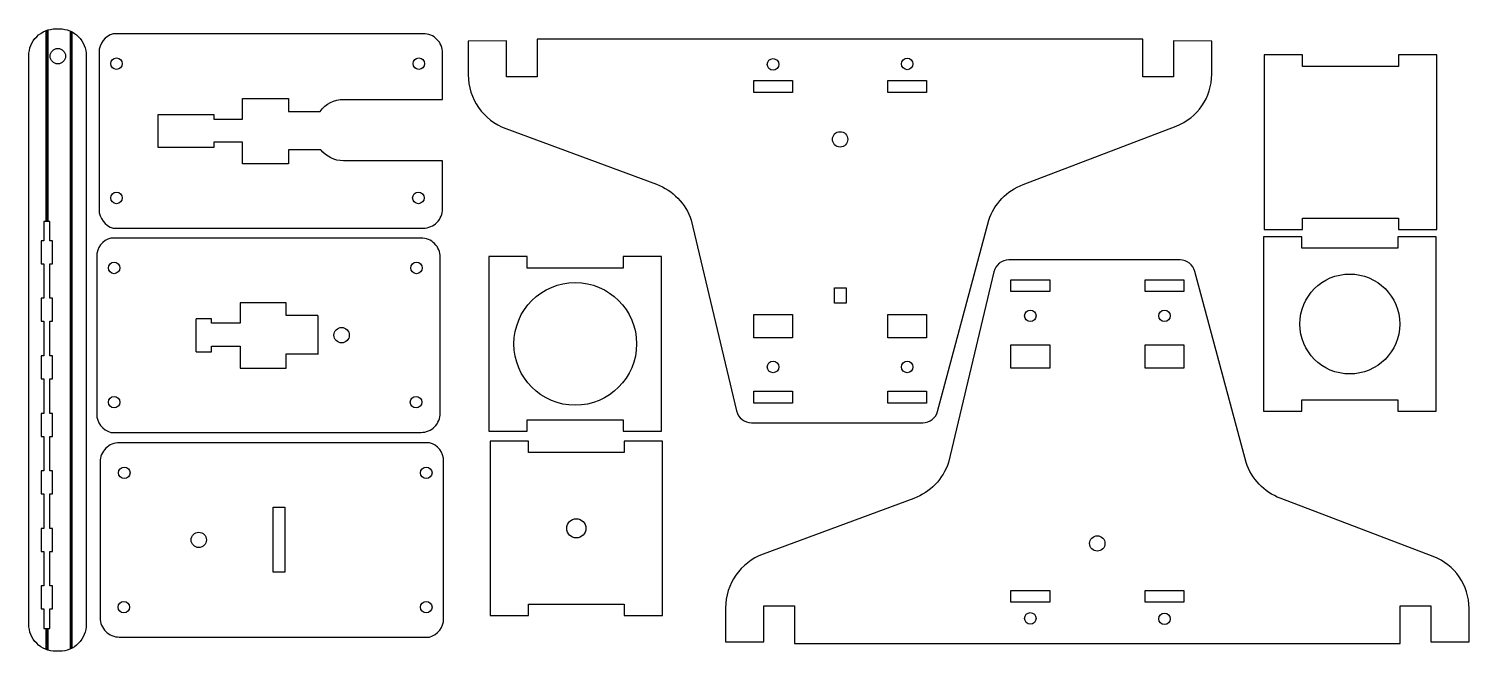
# Model space of a CAD drawing. Header units: millimetres. Extents: x -205 to 171, y -15 to 147.
import ezdxf

# ---------------------------------------------------------------- set-up
doc = ezdxf.new("R2010")
doc.units = ezdxf.units.MM
doc.layers.get('0').update_dxf_attribs({"linetype": 'CONTINUOUS'})

msp = doc.modelspace()

# ---------------------------------------------------------------- linework, layer by layer
for p, q in [((-199.68, 146.52), (-199.68, 96.58)), ((-200.18, 146.34), (-200.18, 96.58)), ((-199.93, 146.44), (-199.93, 96.58)), ((-193.88, 146.25), (-193.88, -14.85)), ((-193.63, 146.14), (-193.63, -14.74)), ((-193.38, 146.01), (-193.38, -14.61)), ((-137.51, 75.38), (-149.51, 75.38)), ((-149.51, 75.38), (-149.51, 70.06)), ((-137.51, 72.06), (-137.51, 75.38)), ((-129.27, 72.06), (-137.51, 72.06)), ((-129.27, 72.06), (-129.27, 62.06)), ((-157.01, 71.26), (-161.01, 71.26)), ((-161.01, 62.64), (-161.01, 71.26)), ((-157.01, 70.06), (-157.01, 71.26)), ((-149.51, 70.06), (-157.01, 70.06)), ((-157.01, 64.06), (-149.51, 64.06)), ((-157.01, 62.64), (-157.01, 64.06)), ((-149.51, 64.06), (-149.51, 58.38)), ((-161.01, 62.64), (-157.01, 62.64)), ((-137.51, 62.06), (-129.12, 62.06)), ((-137.51, 58.38), (-137.51, 62.06)), ((-149.51, 58.38), (-137.51, 58.38)), ((-200.18, -9.54), (-200.18, -14.94)), ((-199.93, -9.54), (-199.93, -15.03)), ((-199.68, -9.54), (-199.68, -15.11))]:
    msp.add_line(p, q)
for points in [[(-204.64, 139.82, -0.414214), (-197.64, 146.82), (-196.64, 146.82, -0.414214), (-189.64, 139.82), (-189.64, 124.58), (-189.64, -8.42, -0.414214), (-196.64, -15.42), (-197.64, -15.42, -0.414214), (-204.64, -8.42), (-204.64, 124.58)], [(-156.4, 117.31), (-156.4, 115.9), (-170.9, 115.9), (-170.9, 124.52), (-156.4, 124.52), (-156.4, 123.31), (-148.89, 123.31), (-148.89, 128.64), (-136.89, 128.64), (-136.89, 125.31), (-128.66, 125.31, -0.24063), (-122.58, 128.42), (-96.73, 128.42), (-96.73, 140.54, 0.414214), (-101.73, 145.54), (-182.62, 145.54, 0.338914), (-186.32, 140.71), (-186.32, 99.7, 0.338914), (-182.62, 94.87), (-101.73, 94.87, 0.414214), (-96.73, 99.87), (-96.73, 112.42), (-122.58, 112.42, -0.231455), (-128.5, 115.31), (-136.89, 115.31), (-136.89, 111.64), (-148.89, 111.64), (-148.89, 117.31)], [(-80.07, 143.65), (-90.07, 143.62), (-90.05, 134.84, 0.313253), (-80.25, 120.81), (-40.95, 106.3, -0.228614), (-31.9, 96.91), (-20.05, 47.2, 0.347249), (-16.16, 44.12), (28.5, 44.12, 0.339339), (32.36, 47.09), (45.73, 96.91, -0.225988), (54.64, 106.24), (94.54, 121.44, 0.310492), (103.88, 134.96), (103.91, 143.62), (93.91, 143.65), (93.91, 134.27), (85.91, 134.27), (85.9, 144.12), (-72.06, 144.12), (-72.07, 134.27), (-80.07, 134.27)], [(-97.34, 75.16), (-97.34, 87.28, 0.414214), (-102.34, 92.28), (-183.24, 92.28, 0.338914), (-186.94, 87.46), (-186.94, 46.44, 0.338914), (-183.24, 41.62), (-102.34, 41.62, 0.414214), (-97.34, 46.62), (-97.34, 59.16)], [(-22.95, -4.16), (-22.98, -12.94), (-12.98, -12.96), (-12.98, -3.59), (-4.98, -3.58), (-4.97, -13.44), (152.99, -13.44), (153, -3.58), (161, -3.59), (161, -12.96), (171, -12.94), (170.98, -4.28, 0.310492), (161.64, 9.24), (121.74, 24.44, -0.225988), (112.83, 33.77), (99.46, 83.6, 0.339339), (95.59, 86.56), (50.93, 86.56, 0.347249), (47.04, 83.49), (35.2, 33.77, -0.228614), (26.15, 24.39), (-13.15, 9.87, 0.313253)], [(-186.04, -6.74, 0.414214), (-181.04, -11.74), (-100.15, -11.74, 0.338914), (-96.45, -6.91), (-96.45, 34.1, 0.338914), (-100.15, 38.93), (-181.04, 38.93, 0.414214), (-186.04, 33.93)]]:
    msp.add_lwpolyline(points, format="xyb", close=True)
for points in [[(152.55, 94.5), (162.55, 94.5), (162.55, 140), (152.55, 140), (152.55, 137), (127.55, 137), (127.55, 140), (117.55, 140), (117.55, 94.5), (127.55, 94.5), (127.55, 97.5), (152.55, 97.5)], [(-5.5, 130.26), (-15.6, 130.26), (-15.6, 133.36), (-5.5, 133.36)], [(29.5, 130.26), (19.4, 130.26), (19.4, 133.36), (29.5, 133.36)], [(-198.45, 85.58), (-198.45, 91.58), (-199.2, 91.58), (-199.2, 96.58), (-199.68, 96.58), (-199.93, 96.58), (-200.18, 96.58), (-200.76, 96.58), (-200.76, 91.58), (-201.45, 91.58), (-201.45, 85.58), (-200.7, 85.58), (-200.7, 76.58), (-201.45, 76.58), (-201.45, 70.58), (-200.7, 70.58), (-200.7, 61.58), (-201.45, 61.58), (-201.45, 55.58), (-200.7, 55.58), (-200.7, 46.58), (-201.45, 46.58), (-201.45, 40.58), (-200.7, 40.58), (-200.7, 31.58), (-201.45, 31.58), (-201.45, 25.58), (-200.7, 25.58), (-200.7, 16.58), (-201.45, 16.58), (-201.45, 10.58), (-200.7, 10.58), (-200.7, 1.58), (-201.45, 1.58), (-201.45, -4.42), (-200.7, -4.42), (-200.7, -9.54), (-200.08, -9.54), (-199.88, -9.54), (-199.2, -9.54), (-199.2, -4.42), (-198.45, -4.42), (-198.45, 1.58), (-199.2, 1.58), (-199.2, 10.58), (-198.45, 10.58), (-198.45, 16.58), (-199.2, 16.58), (-199.2, 25.58), (-198.45, 25.58), (-198.45, 31.58), (-199.2, 31.58), (-199.2, 40.58), (-198.45, 40.58), (-198.45, 46.58), (-199.2, 46.58), (-199.2, 55.58), (-198.45, 55.58), (-198.45, 61.58), (-199.2, 61.58), (-199.2, 70.58), (-198.45, 70.58), (-198.45, 76.58), (-199.2, 76.58), (-199.2, 85.58)], [(117.36, 92.62), (117.36, 47.12), (127.36, 47.12), (127.36, 50.12), (152.36, 50.12), (152.36, 47.12), (162.36, 47.12), (162.36, 92.62), (152.36, 92.62), (152.36, 89.62), (127.36, 89.62), (127.36, 92.62)], [(-49.63, 41.93), (-39.63, 41.93), (-39.63, 87.43), (-49.63, 87.43), (-49.63, 84.43), (-74.63, 84.43), (-74.63, 87.43), (-84.63, 87.43), (-84.63, 41.93), (-74.63, 41.93), (-74.63, 44.93), (-49.63, 44.93)], [(8.48, 75.31), (5.48, 75.31), (5.48, 79.31), (8.48, 79.31)], [(61.6, 78.32), (51.5, 78.32), (51.5, 81.42), (61.6, 81.42)], [(96.6, 78.32), (86.5, 78.32), (86.5, 81.42), (96.6, 81.42)], [(-5.5, 72.36), (-5.5, 66.26), (-15.6, 66.26), (-15.6, 72.36)], [(29.5, 66.26), (19.4, 66.26), (19.4, 72.36), (29.5, 72.36)], [(61.6, 58.32), (51.5, 58.32), (51.5, 64.42), (61.6, 64.42)], [(86.5, 64.42), (96.6, 64.42), (96.6, 58.32), (86.5, 58.32)], [(-5.5, 49.26), (-15.6, 49.26), (-15.6, 52.36), (-5.5, 52.36)], [(29.5, 49.26), (19.4, 49.26), (19.4, 52.36), (29.5, 52.36)], [(-49.36, -6.14), (-39.36, -6.14), (-39.36, 39.36), (-49.36, 39.36), (-49.36, 36.36), (-74.36, 36.36), (-74.36, 39.36), (-84.36, 39.36), (-84.36, -6.14), (-74.36, -6.14), (-74.36, -3.14), (-49.36, -3.14)], [(-140.88, 5.16), (-140.88, 22.16), (-137.88, 22.16), (-137.88, 5.16)], [(61.6, -2.68), (51.5, -2.68), (51.5, 0.42), (61.6, 0.42)], [(96.6, -2.68), (86.5, -2.68), (86.5, 0.42), (96.6, 0.42)]]:
    msp.add_lwpolyline(points, close=True)
for centre, radius in [((-197.07, 139.69), 2), ((-197.07, 139.69), 2), ((-181.78, 137.74), 1.5), ((-102.91, 137.74), 1.5), ((-10.55, 137.55), 1.5), ((24.45, 137.67), 1.5), ((6.93, 118.01), 2), ((-181.78, 102.74), 1.5), ((-103.04, 102.74), 1.5), ((-182.4, 84.49), 1.5), ((-103.53, 84.49), 1.5), ((139.86, 69.87), 13.03), ((-62.13, 64.68), 16), ((56.55, 72), 1.5), ((91.55, 72), 1.5), ((-123.06, 66.96), 2), ((-10.55, 58.68), 1.5), ((24.45, 58.68), 1.5), ((-182.4, 49.49), 1.5), ((-103.65, 49.49), 1.5), ((-179.74, 31.06), 1.5), ((-100.99, 31.06), 1.5), ((-61.86, 16.61), 2.5), ((-160.32, 13.59), 2), ((74.02, 12.67), 2), ((-179.86, -3.94), 1.5), ((-100.99, -3.94), 1.5), ((56.55, -6.87), 1.5), ((91.55, -6.99), 1.5)]:
    msp.add_circle(centre, radius)

doc.saveas('drawing.dxf')
